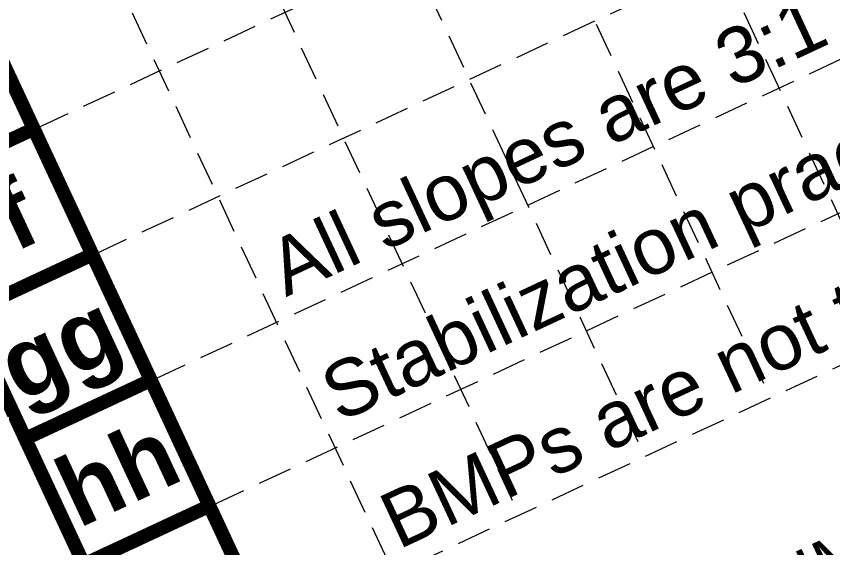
# Model space of a CAD drawing. Extents: x 2498567 to 2501210, y 7092229 to 7094464.
# Drawn here: x 2499072.9 to 2499280.3, y 7092395.7 to 7092530.7 of the extents above; entities that cross this region are included whole.
import ezdxf
from ezdxf.enums import TextEntityAlignment as Align

# ---------------------------------------------------------------- set-up
doc = ezdxf.new("R2010")
doc.units = 0
doc.header["$MEASUREMENT"] = 0
doc.linetypes.add('HIDDEN', pattern=[0.375, 0.25, -0.125])
for name, color, linetype in [('BASE', 7, 'Continuous'), ('GRID', 254, 'HIDDEN'), ('LEGEND', 7, 'Continuous')]:
    doc.layers.add(name, color=color, linetype=linetype)
doc.styles.add("L200'", font='ARIAL.TTF', dxfattribs={"height": 0.001969})
doc.styles.get("Standard").update_dxf_attribs({"font": 'ARIALBD.TTF'})

msp = doc.modelspace()

# ---------------------------------------------------------------- linework, layer by layer
at = {"layer": 'BASE', "const_width": 3.52}
for points in [[(2499164.48, 7092231.79), (2501207.97, 7093184.62), (2500612.45, 7094461.8), (2498568.96, 7093508.97)], [(2499181.46, 7092278.57), (2501161.27, 7093201.64), (2500595.45, 7094415.02), (2498616.08, 7093492.14)]]:
    msp.add_lwpolyline(points, close=True, dxfattribs=at)
for points in [[(2499077.31, 7092502.11), (2499045.38, 7092487.23)], [(2499092.19, 7092470.18), (2499060.26, 7092455.3)], [(2499107.08, 7092438.26), (2499075.15, 7092423.37)], [(2499121.97, 7092406.33), (2499090.04, 7092391.44)]]:
    msp.add_lwpolyline(points, dxfattribs=at)
at = {"layer": 'GRID', "color": 252, "linetype": 'HIDDEN', "lineweight": 0, "ltscale": 35}
for p, q in [((2498775.18, 7093566.62), (2499296.46, 7092448.65)), ((2498743.25, 7093551.73), (2499264.53, 7092433.76)), ((2498711.32, 7093536.85), (2499232.61, 7092418.87)), ((2498679.39, 7093521.96), (2499200.68, 7092403.98)), ((2498647.46, 7093507.07), (2499168.75, 7092389.09)), ((2499078.09, 7092502.31), (2501057.72, 7093425.37)), ((2499092.98, 7092470.38), (2501072.6, 7093393.44)), ((2499107.86, 7092438.45), (2501087.49, 7093361.51)), ((2499122.75, 7092406.52), (2501102.38, 7093329.58)), ((2499137.64, 7092374.59), (2501117.27, 7093297.65))]:
    msp.add_line(p, q, dxfattribs=at)

# ---------------------------------------------------------------- texts
at = {"layer": 'BASE', "color": 7, "style": "L200'"}
for s, p in [('BMPs are not to scale; verify size/location/quantity in the field prior to installation.', (2499169.98, 7092395.12)), ('Stabilization practices are expected to be used at all disturbed areas.', (2499154.91, 7092427.4)), ('All slopes are 3:1 or flatter.', (2499141.37, 7092459.32))]:
    msp.add_text(s, height=14.2873, rotation=24.9986, dxfattribs=at).set_placement(p)
at = {"layer": 'BASE'}
for s, p in [('ff', (2499068.79, 7092478.71)), ('gg', (2499083.67, 7092446.78)), ('hh', (2499098.56, 7092414.85))]:
    msp.add_text(s, height=17.615, rotation=24.9986, dxfattribs=at).set_placement(p, align=Align.MIDDLE_CENTER)
at = {"layer": 'LEGEND', "style": "L200'"}
for s, p in [('LIMITS OF DISTURBANCE', (2499266.21, 7092379.25)), ('CONSTRUCTION ENTRANCE', (2499281.5, 7092347.06))]:
    msp.add_text(s, height=12.0131, rotation=24.9986, dxfattribs=at).set_placement(p)

doc.saveas('drawing.dxf')
